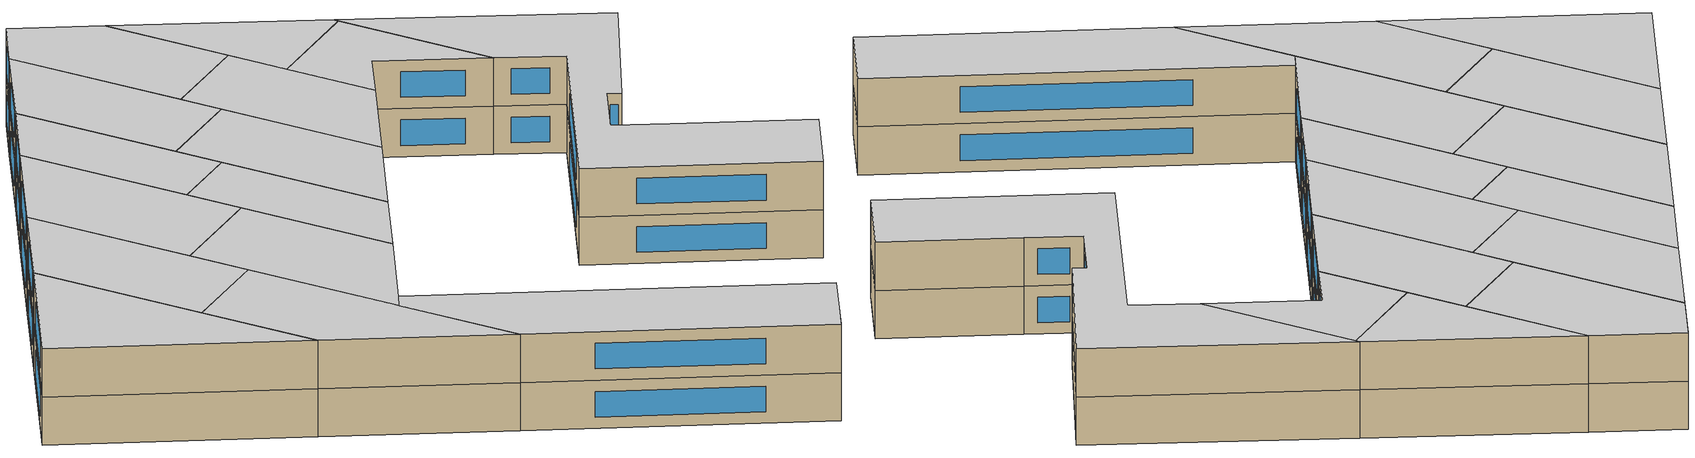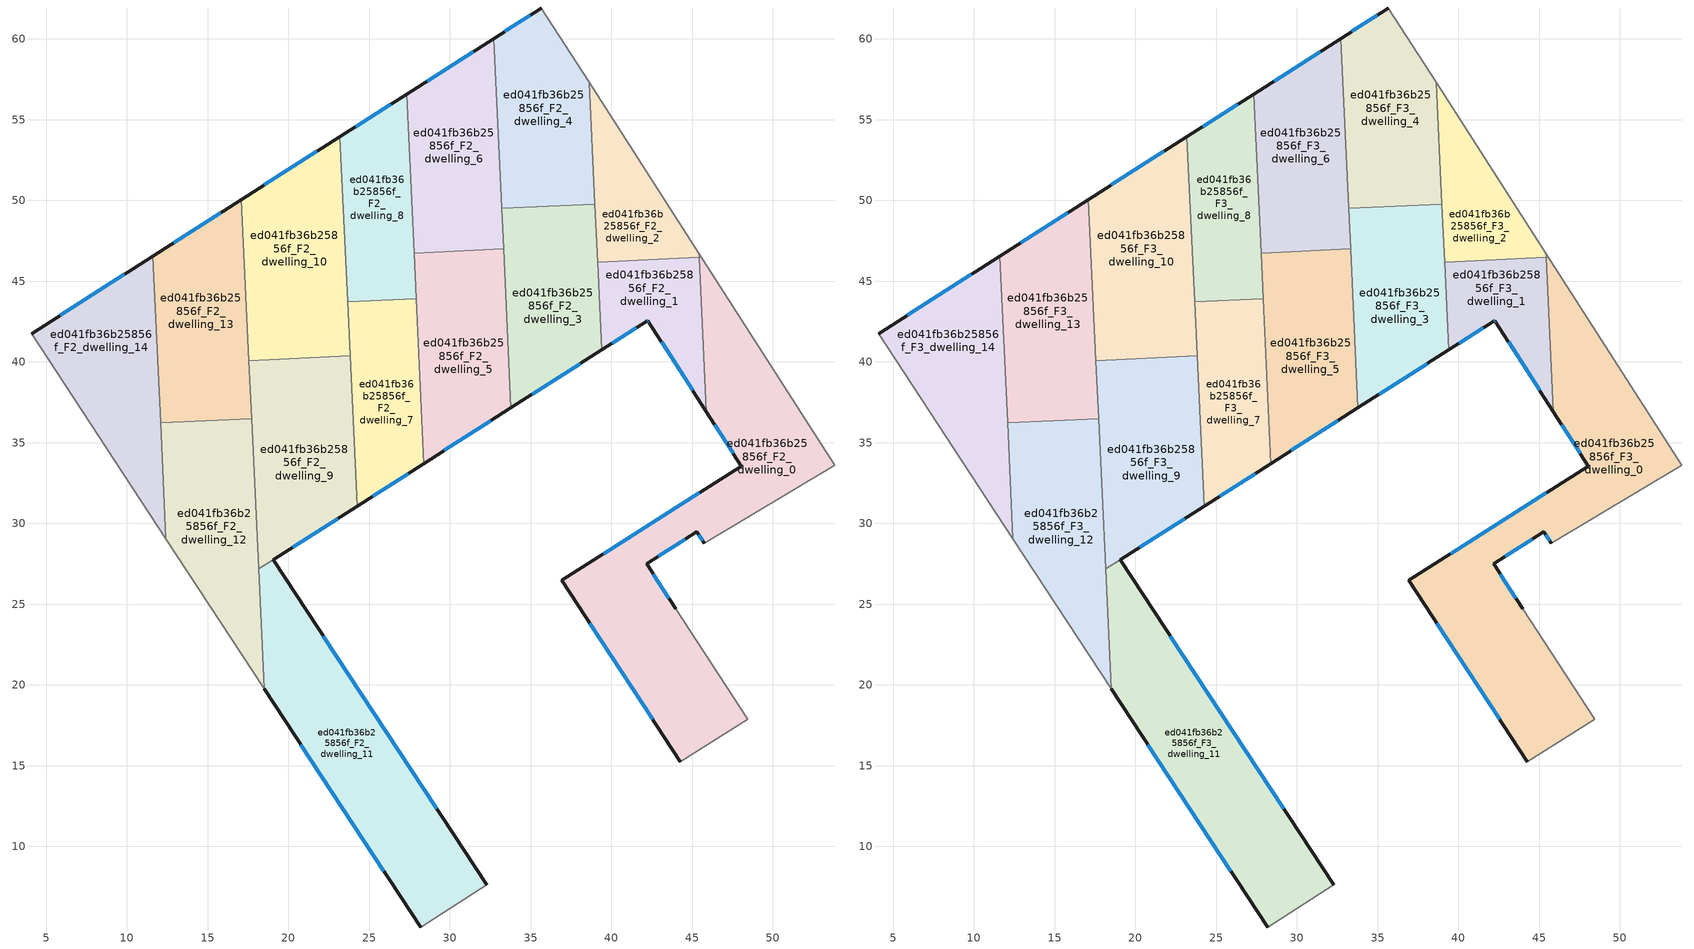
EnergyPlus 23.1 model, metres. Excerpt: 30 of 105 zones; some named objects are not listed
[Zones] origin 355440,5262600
ed041fb36b25856f_F2_dwelling_0
 floor to ed041fb36b25856f_F1_dwelling_0 (EU_floor_Construction): 45.42,46.72 53.84,33.6 45.75,28.77 45.29,29.47 42.18,27.49 43.98,24.72 48.46,17.87 44.28,15.23 36.92,26.47 48.04,33.55 45.88,36.91 z6
 wall outside (EU_wall_Construction): 43.98,24.72 42.18,27.49 45.29,29.47 45.75,28.77 / 45.88,36.91 48.04,33.55 36.92,26.47 44.28,15.23 z6:9
 wall adiabatic (EU_wall_Construction): 44.28,15.23 48.46,17.87 43.98,24.72 / 45.75,28.77 53.84,33.6 45.42,46.72 z6:9
 wall to ed041fb36b25856f_F2_dwelling_1 (EU_wall_Construction): 45.43,46.47 45.88,36.91 z6:9
 wall to ed041fb36b25856f_F2_dwelling_2 (EU_wall_Construction): 45.42,46.72 45.43,46.47 z6:9
 window (EU_Window_Construction): 45.4,29.31 45.64,28.94 / 42.91,27.96 44.56,29.01 / 43.55,25.37 42.6,26.84 / 38.65,23.83 42.55,17.87 / 45.43,31.89 39.53,28.13 / 46.39,36.12 47.53,34.34 z6.7:8.3
ed041fb36b25856f_F2_dwelling_1
 floor to ed041fb36b25856f_F1_dwelling_1 (EU_floor_Construction): 45.43,46.47 45.88,36.91 42.26,42.56 42.2,42.52 39.4,40.74 39.15,46.17 z6
 wall outside (EU_wall_Construction): 39.4,40.74 42.2,42.52 42.26,42.56 45.88,36.91 z6:9
 wall to ed041fb36b25856f_F2_dwelling_2 (EU_wall_Construction): 45.43,46.47 39.15,46.17 z6:9
 wall to ed041fb36b25856f_F2_dwelling_3 (EU_wall_Construction): 39.15,46.17 39.4,40.74 z6:9
 window (EU_Window_Construction): 42.21,42.53 42.24,42.55 / 40.06,41.16 41.54,42.1 / 43.11,41.23 45.03,38.24 z6.7:8.3
ed041fb36b25856f_F2_dwelling_10
 floor to ed041fb36b25856f_F1_dwelling_10 (EU_floor_Construction): 23.19,53.94 23.83,40.37 17.56,40.08 17.09,50.05 z6
 wall outside (EU_wall_Construction): 23.19,53.94 17.09,50.05 z6:9
 wall to ed041fb36b25856f_F2_dwelling_9 (EU_wall_Construction): 17.56,40.08 23.83,40.37 z6:9
 wall to ed041fb36b25856f_F2_dwelling_13 (EU_wall_Construction): 17.09,50.05 17.56,40.08 z6:9
 wall to ed041fb36b25856f_F2_dwelling_8 (EU_wall_Construction): 23.67,43.72 23.19,53.94 z6:9
 wall to ed041fb36b25856f_F2_dwelling_7 (EU_wall_Construction): 23.83,40.37 23.67,43.72 z6:9
 window (EU_Window_Construction): 21.76,53.03 18.52,50.96 z6.7:8.3
ed041fb36b25856f_F2_dwelling_11
 floor to ed041fb36b25856f_F1_dwelling_11 (EU_floor_Construction): 19.07,27.75 32.27,7.61 28.19,5.01 18.51,19.77 18.16,27.18 z6
 wall outside (EU_wall_Construction): 32.27,7.61 19.07,27.75 / 18.51,19.77 28.19,5.01 z6:9
 wall adiabatic (EU_wall_Construction): 28.19,5.01 32.27,7.61 z6:9
 wall to ed041fb36b25856f_F2_dwelling_12 (EU_wall_Construction): 18.16,27.18 18.51,19.77 z6:9
 wall to ed041fb36b25856f_F2_dwelling_9 (EU_wall_Construction): 19.06,27.76 18.16,27.18 z6:9
 window (EU_Window_Construction): 29.17,12.34 22.17,23.02 / 20.78,16.31 25.91,8.48 z6.7:8.3
ed041fb36b25856f_F2_dwelling_12
 floor to ed041fb36b25856f_F1_dwelling_12 (EU_floor_Construction): 17.72,36.49 18.51,19.77 12.42,29.06 12.08,36.22 z6
 wall to ed041fb36b25856f_F2_dwelling_13 (EU_wall_Construction): 17.72,36.49 12.08,36.22 z6:9
 wall adiabatic (EU_wall_Construction): 12.42,29.06 18.51,19.77 z6:9
 wall to ed041fb36b25856f_F2_dwelling_14 (EU_wall_Construction): 12.08,36.22 12.42,29.06 z6:9
 wall to ed041fb36b25856f_F2_dwelling_9 (EU_wall_Construction): 18.16,27.18 17.72,36.49 z6:9
ed041fb36b25856f_F2_dwelling_13
 floor to ed041fb36b25856f_F1_dwelling_13 (EU_floor_Construction): 17.09,50.05 17.72,36.49 12.08,36.22 11.6,46.54 z6
 wall outside (EU_wall_Construction): 17.09,50.05 11.6,46.54 z6:9
 wall to ed041fb36b25856f_F2_dwelling_14 (EU_wall_Construction): 11.6,46.54 12.08,36.22 z6:9
 wall to ed041fb36b25856f_F2_dwelling_9 (EU_wall_Construction): 17.72,36.49 17.56,40.07 z6:9
 window (EU_Window_Construction): 15.8,49.22 12.89,47.37 z6.7:8.3
ed041fb36b25856f_F2_dwelling_14
 floor to ed041fb36b25856f_F1_dwelling_14 (EU_floor_Construction): 11.6,46.54 12.42,29.06 4.1,41.75 z6
 wall outside (EU_wall_Construction): 11.6,46.54 4.1,41.75 z6:9
 wall adiabatic (EU_wall_Construction): 4.1,41.75 12.42,29.06 z6:9
 window (EU_Window_Construction): 9.84,45.42 5.86,42.88 z6.7:8.3
ed041fb36b25856f_F2_dwelling_2
 floor to ed041fb36b25856f_F1_dwelling_2 (EU_floor_Construction): 38.62,57.31 45.42,46.72 45.43,46.47 39.15,46.17 z6
 wall adiabatic (EU_wall_Construction): 45.42,46.72 38.62,57.31 z6:9
 wall to ed041fb36b25856f_F2_dwelling_4 (EU_wall_Construction): 38.62,57.31 38.98,49.77 z6:9
 wall to ed041fb36b25856f_F2_dwelling_3 (EU_wall_Construction): 38.98,49.77 39.15,46.18 z6:9
ed041fb36b25856f_F2_dwelling_3
 floor to ed041fb36b25856f_F1_dwelling_3 (EU_floor_Construction): 38.98,49.77 39.4,40.74 33.78,37.15 33.2,49.5 z6
 wall outside (EU_wall_Construction): 33.78,37.15 39.4,40.74 z6:9
 wall to ed041fb36b25856f_F2_dwelling_4 (EU_wall_Construction): 38.98,49.77 33.2,49.5 z6:9
 wall to ed041fb36b25856f_F2_dwelling_5 (EU_wall_Construction): 33.32,46.99 33.78,37.15 z6:9
 wall to ed041fb36b25856f_F2_dwelling_6 (EU_wall_Construction): 33.2,49.5 33.32,46.99 z6:9
 window (EU_Window_Construction): 35.1,37.99 38.08,39.89 z6.7:8.3
ed041fb36b25856f_F2_dwelling_4
 floor to ed041fb36b25856f_F1_dwelling_4 (EU_floor_Construction): 35.67,61.91 38.62,57.31 38.98,49.77 33.2,49.5 32.71,60.02 z6
 wall outside (EU_wall_Construction): 35.67,61.91 32.71,60.02 z6:9
 wall adiabatic (EU_wall_Construction): 38.62,57.31 35.67,61.91 z6:9
 wall to ed041fb36b25856f_F2_dwelling_6 (EU_wall_Construction): 32.71,60.02 33.2,49.5 z6:9
 window (EU_Window_Construction): 34.98,61.47 33.41,60.47 z6.7:8.3
ed041fb36b25856f_F2_dwelling_5
 floor to ed041fb36b25856f_F1_dwelling_5 (EU_floor_Construction): 33.32,46.99 33.78,37.15 28.39,33.71 27.78,46.73 z6
 wall outside (EU_wall_Construction): 28.39,33.71 33.78,37.15 z6:9
 wall to ed041fb36b25856f_F2_dwelling_6 (EU_wall_Construction): 33.32,46.99 27.78,46.73 z6:9
 wall to ed041fb36b25856f_F2_dwelling_7 (EU_wall_Construction): 27.91,43.92 28.39,33.71 z6:9
 wall to ed041fb36b25856f_F2_dwelling_8 (EU_wall_Construction): 27.78,46.73 27.91,43.92 z6:9
 window (EU_Window_Construction): 29.66,34.51 32.52,36.34 z6.7:8.3
ed041fb36b25856f_F2_dwelling_6
 floor to ed041fb36b25856f_F1_dwelling_6 (EU_floor_Construction): 32.71,60.02 33.32,46.99 27.78,46.73 27.32,56.58 z6
 wall outside (EU_wall_Construction): 32.71,60.02 27.32,56.58 z6:9
 wall to ed041fb36b25856f_F2_dwelling_8 (EU_wall_Construction): 27.32,56.58 27.78,46.73 z6:9
 window (EU_Window_Construction): 31.44,59.21 28.58,57.39 z6.7:8.3
ed041fb36b25856f_F2_dwelling_7
 floor to ed041fb36b25856f_F1_dwelling_7 (EU_floor_Construction): 27.91,43.92 28.39,33.71 24.26,31.07 23.67,43.72 z6
 wall outside (EU_wall_Construction): 24.26,31.07 28.39,33.71 z6:9
 wall to ed041fb36b25856f_F2_dwelling_8 (EU_wall_Construction): 27.91,43.92 23.67,43.72 z6:9
 wall to ed041fb36b25856f_F2_dwelling_9 (EU_wall_Construction): 23.83,40.37 24.26,31.07 z6:9
 window (EU_Window_Construction): 25.23,31.69 27.42,33.09 z6.7:8.3
ed041fb36b25856f_F2_dwelling_8
 floor to ed041fb36b25856f_F1_dwelling_8 (EU_floor_Construction): 27.32,56.58 27.91,43.92 23.67,43.72 23.19,53.94 z6
 wall outside (EU_wall_Construction): 27.32,56.58 23.19,53.94 z6:9
 window (EU_Window_Construction): 26.35,55.96 24.16,54.56 z6.7:8.3
ed041fb36b25856f_F2_dwelling_9
 floor to ed041fb36b25856f_F1_dwelling_9 (EU_floor_Construction): 23.83,40.37 24.26,31.07 18.16,27.18 17.56,40.08 z6
 wall outside (EU_wall_Construction): 19.06,27.76 24.26,31.07 z6:9
 window (EU_Window_Construction): 20.28,28.53 23.04,30.29 z6.7:8.3
ed041fb36b25856f_F3_dwelling_0
 floor to ed041fb36b25856f_F2_dwelling_0 (EU_floor_Construction): 45.42,46.72 53.84,33.6 45.75,28.77 45.29,29.47 42.18,27.49 43.98,24.72 48.46,17.87 44.28,15.23 36.92,26.47 48.04,33.55 45.88,36.91 z9
 wall outside (EU_wall_Construction): 43.98,24.72 42.18,27.49 45.29,29.47 45.75,28.77 / 45.88,36.91 48.04,33.55 36.92,26.47 44.28,15.23 z9:12
 wall adiabatic (EU_wall_Construction): 44.28,15.23 48.46,17.87 43.98,24.72 / 45.75,28.77 53.84,33.6 45.42,46.72 z9:12
 wall to ed041fb36b25856f_F3_dwelling_1 (EU_wall_Construction): 45.43,46.47 45.88,36.91 z9:12
 wall to ed041fb36b25856f_F3_dwelling_2 (EU_wall_Construction): 45.42,46.72 45.43,46.47 z9:12
 window (EU_Window_Construction): 45.4,29.31 45.64,28.94 / 42.91,27.96 44.56,29.01 / 43.55,25.37 42.6,26.84 / 38.65,23.83 42.55,17.87 / 45.43,31.89 39.53,28.13 / 46.39,36.12 47.53,34.34 z9.7:11.3
 ceiling to ed041fb36b25856f_F4_dwelling_0 (EU_floor_Construction): 48.46,17.87 43.98,24.72 42.18,27.49 45.29,29.47 45.75,28.77 53.84,33.6 45.42,46.72 45.88,36.91 48.04,33.55 36.92,26.47 44.28,15.23 z12
ed041fb36b25856f_F3_dwelling_1
 floor to ed041fb36b25856f_F2_dwelling_1 (EU_floor_Construction): 45.43,46.47 45.88,36.91 42.26,42.56 42.2,42.52 39.4,40.74 39.15,46.17 z9
 wall outside (EU_wall_Construction): 39.4,40.74 42.2,42.52 42.26,42.56 45.88,36.91 z9:12
 wall to ed041fb36b25856f_F3_dwelling_2 (EU_wall_Construction): 45.43,46.47 39.15,46.17 z9:12
 wall to ed041fb36b25856f_F3_dwelling_3 (EU_wall_Construction): 39.15,46.17 39.4,40.74 z9:12
 window (EU_Window_Construction): 42.21,42.53 42.24,42.55 / 40.06,41.16 41.54,42.1 / 43.11,41.23 45.03,38.24 z9.7:11.3
 ceiling to ed041fb36b25856f_F4_dwelling_1 (EU_floor_Construction): 45.88,36.91 45.43,46.47 39.15,46.17 39.4,40.74 42.2,42.52 42.26,42.56 z12
ed041fb36b25856f_F3_dwelling_10
 floor to ed041fb36b25856f_F2_dwelling_10 (EU_floor_Construction): 23.19,53.94 23.83,40.37 17.56,40.08 17.09,50.05 z9
 wall outside (EU_wall_Construction): 23.19,53.94 17.09,50.05 z9:12
 wall to ed041fb36b25856f_F3_dwelling_9 (EU_wall_Construction): 17.56,40.08 23.83,40.37 z9:12
 wall to ed041fb36b25856f_F3_dwelling_13 (EU_wall_Construction): 17.09,50.05 17.56,40.08 z9:12
 wall to ed041fb36b25856f_F3_dwelling_8 (EU_wall_Construction): 23.67,43.72 23.19,53.94 z9:12
 wall to ed041fb36b25856f_F3_dwelling_7 (EU_wall_Construction): 23.83,40.37 23.67,43.72 z9:12
 window (EU_Window_Construction): 21.76,53.03 18.52,50.96 z9.7:11.3
 ceiling to ed041fb36b25856f_F4_dwelling_10 (EU_floor_Construction): 23.83,40.37 23.19,53.94 17.09,50.05 17.56,40.08 z12
ed041fb36b25856f_F3_dwelling_11
 floor to ed041fb36b25856f_F2_dwelling_11 (EU_floor_Construction): 19.07,27.75 32.27,7.61 28.19,5.01 18.51,19.77 18.16,27.18 z9
 wall outside (EU_wall_Construction): 32.27,7.61 19.07,27.75 / 18.51,19.77 28.19,5.01 z9:12
 wall adiabatic (EU_wall_Construction): 28.19,5.01 32.27,7.61 z9:12
 wall to ed041fb36b25856f_F3_dwelling_12 (EU_wall_Construction): 18.16,27.18 18.51,19.77 z9:12
 wall to ed041fb36b25856f_F3_dwelling_9 (EU_wall_Construction): 19.06,27.76 18.16,27.18 z9:12
 window (EU_Window_Construction): 29.17,12.34 22.17,23.02 / 20.78,16.31 25.91,8.48 z9.7:11.3
 ceiling to ed041fb36b25856f_F4_dwelling_11 (EU_floor_Construction): 32.27,7.61 19.07,27.75 18.16,27.18 18.51,19.77 28.19,5.01 z12
ed041fb36b25856f_F3_dwelling_12
 floor to ed041fb36b25856f_F2_dwelling_12 (EU_floor_Construction): 17.72,36.49 18.51,19.77 12.42,29.06 12.08,36.22 z9
 wall to ed041fb36b25856f_F3_dwelling_13 (EU_wall_Construction): 17.72,36.49 12.08,36.22 z9:12
 wall adiabatic (EU_wall_Construction): 12.42,29.06 18.51,19.77 z9:12
 wall to ed041fb36b25856f_F3_dwelling_14 (EU_wall_Construction): 12.08,36.22 12.42,29.06 z9:12
 wall to ed041fb36b25856f_F3_dwelling_9 (EU_wall_Construction): 18.16,27.18 17.72,36.49 z9:12
 ceiling to ed041fb36b25856f_F4_dwelling_12 (EU_floor_Construction): 18.51,19.77 17.72,36.49 12.08,36.22 12.42,29.06 z12
ed041fb36b25856f_F3_dwelling_13
 floor to ed041fb36b25856f_F2_dwelling_13 (EU_floor_Construction): 17.09,50.05 17.72,36.49 12.08,36.22 11.6,46.54 z9
 wall outside (EU_wall_Construction): 17.09,50.05 11.6,46.54 z9:12
 wall to ed041fb36b25856f_F3_dwelling_14 (EU_wall_Construction): 11.6,46.54 12.08,36.22 z9:12
 wall to ed041fb36b25856f_F3_dwelling_9 (EU_wall_Construction): 17.72,36.49 17.56,40.07 z9:12
 window (EU_Window_Construction): 15.8,49.22 12.89,47.37 z9.7:11.3
 ceiling to ed041fb36b25856f_F4_dwelling_13 (EU_floor_Construction): 17.72,36.49 17.09,50.05 11.6,46.54 12.08,36.22 z12
ed041fb36b25856f_F3_dwelling_14
 floor to ed041fb36b25856f_F2_dwelling_14 (EU_floor_Construction): 11.6,46.54 12.42,29.06 4.1,41.75 z9
 wall outside (EU_wall_Construction): 11.6,46.54 4.1,41.75 z9:12
 wall adiabatic (EU_wall_Construction): 4.1,41.75 12.42,29.06 z9:12
 window (EU_Window_Construction): 9.84,45.42 5.86,42.88 z9.7:11.3
 ceiling to ed041fb36b25856f_F4_dwelling_14 (EU_floor_Construction): 12.42,29.06 11.6,46.54 4.1,41.75 z12
ed041fb36b25856f_F3_dwelling_2
 floor to ed041fb36b25856f_F2_dwelling_2 (EU_floor_Construction): 38.62,57.31 45.42,46.72 45.43,46.47 39.15,46.17 z9
 wall adiabatic (EU_wall_Construction): 45.42,46.72 38.62,57.31 z9:12
 wall to ed041fb36b25856f_F3_dwelling_4 (EU_wall_Construction): 38.62,57.31 38.98,49.77 z9:12
 wall to ed041fb36b25856f_F3_dwelling_3 (EU_wall_Construction): 38.98,49.77 39.15,46.18 z9:12
 ceiling to ed041fb36b25856f_F4_dwelling_2 (EU_floor_Construction): 45.43,46.47 45.42,46.72 38.62,57.31 39.15,46.17 z12
ed041fb36b25856f_F3_dwelling_3
 floor to ed041fb36b25856f_F2_dwelling_3 (EU_floor_Construction): 38.98,49.77 39.4,40.74 33.78,37.15 33.2,49.5 z9
 wall outside (EU_wall_Construction): 33.78,37.15 39.4,40.74 z9:12
 wall to ed041fb36b25856f_F3_dwelling_4 (EU_wall_Construction): 38.98,49.77 33.2,49.5 z9:12
 wall to ed041fb36b25856f_F3_dwelling_5 (EU_wall_Construction): 33.32,46.99 33.78,37.15 z9:12
 wall to ed041fb36b25856f_F3_dwelling_6 (EU_wall_Construction): 33.2,49.5 33.32,46.99 z9:12
 window (EU_Window_Construction): 35.1,37.99 38.08,39.89 z9.7:11.3
 ceiling to ed041fb36b25856f_F4_dwelling_3 (EU_floor_Construction): 39.4,40.74 38.98,49.77 33.2,49.5 33.78,37.15 z12
ed041fb36b25856f_F3_dwelling_4
 floor to ed041fb36b25856f_F2_dwelling_4 (EU_floor_Construction): 35.67,61.91 38.62,57.31 38.98,49.77 33.2,49.5 32.71,60.02 z9
 wall outside (EU_wall_Construction): 35.67,61.91 32.71,60.02 z9:12
 wall adiabatic (EU_wall_Construction): 38.62,57.31 35.67,61.91 z9:12
 wall to ed041fb36b25856f_F3_dwelling_6 (EU_wall_Construction): 32.71,60.02 33.2,49.5 z9:12
 window (EU_Window_Construction): 34.98,61.47 33.41,60.47 z9.7:11.3
 ceiling to ed041fb36b25856f_F4_dwelling_4 (EU_floor_Construction): 38.98,49.77 38.62,57.31 35.67,61.91 32.71,60.02 33.2,49.5 z12
ed041fb36b25856f_F3_dwelling_5
 floor to ed041fb36b25856f_F2_dwelling_5 (EU_floor_Construction): 33.32,46.99 33.78,37.15 28.39,33.71 27.78,46.73 z9
 wall outside (EU_wall_Construction): 28.39,33.71 33.78,37.15 z9:12
 wall to ed041fb36b25856f_F3_dwelling_6 (EU_wall_Construction): 33.32,46.99 27.78,46.73 z9:12
 wall to ed041fb36b25856f_F3_dwelling_7 (EU_wall_Construction): 27.91,43.92 28.39,33.71 z9:12
 wall to ed041fb36b25856f_F3_dwelling_8 (EU_wall_Construction): 27.78,46.73 27.91,43.92 z9:12
 window (EU_Window_Construction): 29.66,34.51 32.52,36.34 z9.7:11.3
 ceiling to ed041fb36b25856f_F4_dwelling_5 (EU_floor_Construction): 33.78,37.15 33.32,46.99 27.78,46.73 28.39,33.71 z12
ed041fb36b25856f_F3_dwelling_6
 floor to ed041fb36b25856f_F2_dwelling_6 (EU_floor_Construction): 32.71,60.02 33.32,46.99 27.78,46.73 27.32,56.58 z9
 wall outside (EU_wall_Construction): 32.71,60.02 27.32,56.58 z9:12
 wall to ed041fb36b25856f_F3_dwelling_8 (EU_wall_Construction): 27.32,56.58 27.78,46.73 z9:12
 window (EU_Window_Construction): 31.44,59.21 28.58,57.39 z9.7:11.3
 ceiling to ed041fb36b25856f_F4_dwelling_6 (EU_floor_Construction): 33.32,46.99 32.71,60.02 27.32,56.58 27.78,46.73 z12
ed041fb36b25856f_F3_dwelling_7
 floor to ed041fb36b25856f_F2_dwelling_7 (EU_floor_Construction): 27.91,43.92 28.39,33.71 24.26,31.07 23.67,43.72 z9
 wall outside (EU_wall_Construction): 24.26,31.07 28.39,33.71 z9:12
 wall to ed041fb36b25856f_F3_dwelling_8 (EU_wall_Construction): 27.91,43.92 23.67,43.72 z9:12
 wall to ed041fb36b25856f_F3_dwelling_9 (EU_wall_Construction): 23.83,40.37 24.26,31.07 z9:12
 window (EU_Window_Construction): 25.23,31.69 27.42,33.09 z9.7:11.3
 ceiling to ed041fb36b25856f_F4_dwelling_7 (EU_floor_Construction): 28.39,33.71 27.91,43.92 23.67,43.72 24.26,31.07 z12
ed041fb36b25856f_F3_dwelling_8
 floor to ed041fb36b25856f_F2_dwelling_8 (EU_floor_Construction): 27.32,56.58 27.91,43.92 23.67,43.72 23.19,53.94 z9
 wall outside (EU_wall_Construction): 27.32,56.58 23.19,53.94 z9:12
 window (EU_Window_Construction): 26.35,55.96 24.16,54.56 z9.7:11.3
 ceiling to ed041fb36b25856f_F4_dwelling_8 (EU_floor_Construction): 27.91,43.92 27.32,56.58 23.19,53.94 23.67,43.72 z12
ed041fb36b25856f_F3_dwelling_9
 floor to ed041fb36b25856f_F2_dwelling_9 (EU_floor_Construction): 23.83,40.37 24.26,31.07 18.16,27.18 17.56,40.08 z9
 wall outside (EU_wall_Construction): 19.06,27.76 24.26,31.07 z9:12
 window (EU_Window_Construction): 20.28,28.53 23.04,30.29 z9.7:11.3
 ceiling to ed041fb36b25856f_F4_dwelling_9 (EU_floor_Construction): 24.26,31.07 23.83,40.37 17.56,40.08 18.16,27.18 z12
[Building]
EU S2 Campaign: North Axis=0; Terrain=City; Solar Distribution=FullExterior
[Site:Location]
Budapest.Ferenc.Liszt.Intl.AP: Latitude=47.437; Longitude=19.256; Time Zone=1; Elevation=185
[SizingPeriod:WeatherFileDays]
AnnualSizingPeriod: Begin Month=1; Begin Day of Month=1; End Month=12; End Day of Month=31; Day of Week for Start Day=Monday; Use Weather File Daylight Saving Period=No; Use Weather File Rain and Snow Indicators=No
[MATERIAL]
EU_InternalMass_Material: Roughness=MediumRough; Thickness=0.1; Conductivity=1; Density=1800; Specific Heat=900; Thermal Absorptance=0.9; Solar Absorptance=0.7; Visible Absorptance=0.7
[MATERIAL:NOMASS] Roughness=MediumRough; Thermal Absorptance=0.9; Solar Absorptance=0.7; Visible Absorptance=0.7
Name | Thermal Resistance
EU_wall_NoMass | 0.832559
EU_floor_NoMass | 0.872794
[WINDOWMATERIAL:SIMPLEGLAZINGSYSTEM]
EU_Window_SimpleGlazing: UFactor=2.79869; Solar Heat Gain Coefficient=0.75; Visible Transmittance=0.75
[CONSTRUCTION]
EU_wall_Construction: EU_wall_NoMass
EU_floor_Construction: EU_floor_NoMass
EU_Window_Construction: EU_Window_SimpleGlazing
EU_InternalMass_Construction: EU_InternalMass_Material
[ZONE] Type=1; Multiplier=1; Ceiling Height=autocalculate; Floor Area=autocalculate; Part of Total Floor Area=Yes
Name | Volume
ed041fb36b25856f_F2_dwelling_0; ed041fb36b25856f_F3_dwelling_0 | 426.008
ed041fb36b25856f_F2_dwelling_1; ed041fb36b25856f_F3_dwelling_1 | 107.625
ed041fb36b25856f_F2_dwelling_10; ed041fb36b25856f_F3_dwelling_10 | 221.947
ed041fb36b25856f_F2_dwelling_11; ed041fb36b25856f_F3_dwelling_11 | 313.537
ed041fb36b25856f_F2_dwelling_12; ed041fb36b25856f_F3_dwelling_12 | 202.522
ed041fb36b25856f_F2_dwelling_13; ed041fb36b25856f_F3_dwelling_13 | 202.517
ed041fb36b25856f_F2_dwelling_14; ed041fb36b25856f_F3_dwelling_14 | 202.489
ed041fb36b25856f_F2_dwelling_2; ed041fb36b25856f_F3_dwelling_2 | 107.612
ed041fb36b25856f_F2_dwelling_3; ed041fb36b25856f_F3_dwelling_3 | 185.651
ed041fb36b25856f_F2_dwelling_4; ed041fb36b25856f_F3_dwelling_4 | 185.64
ed041fb36b25856f_F2_dwelling_5; ed041fb36b25856f_F3_dwelling_5 | 190.553
ed041fb36b25856f_F2_dwelling_6; ed041fb36b25856f_F3_dwelling_6 | 190.524
ed041fb36b25856f_F2_dwelling_7; ed041fb36b25856f_F3_dwelling_7 | 145.883
ed041fb36b25856f_F2_dwelling_8; ed041fb36b25856f_F3_dwelling_8 | 145.898
ed041fb36b25856f_F2_dwelling_9; ed041fb36b25856f_F3_dwelling_9 | 209.188
[INTERNALMASS] Construction=EU_InternalMass_Construction
Name | Zone or ZoneList | Surface Area
ed041fb36b25856f_F2_dwelling_0_EU_InternalMass | ed041fb36b25856f_F2_dwelling_0 | 141.998
ed041fb36b25856f_F2_dwelling_1_EU_InternalMass | ed041fb36b25856f_F2_dwelling_1 | 35.8747
ed041fb36b25856f_F2_dwelling_2_EU_InternalMass | ed041fb36b25856f_F2_dwelling_2 | 35.8713
ed041fb36b25856f_F2_dwelling_3_EU_InternalMass | ed041fb36b25856f_F2_dwelling_3 | 61.8817
ed041fb36b25856f_F2_dwelling_4_EU_InternalMass | ed041fb36b25856f_F2_dwelling_4 | 61.8802
ed041fb36b25856f_F2_dwelling_5_EU_InternalMass | ed041fb36b25856f_F2_dwelling_5 | 63.5157
ed041fb36b25856f_F2_dwelling_6_EU_InternalMass | ed041fb36b25856f_F2_dwelling_6 | 63.5171
ed041fb36b25856f_F2_dwelling_7_EU_InternalMass | ed041fb36b25856f_F2_dwelling_7 | 48.6333
ed041fb36b25856f_F2_dwelling_8_EU_InternalMass | ed041fb36b25856f_F2_dwelling_8 | 48.6336
ed041fb36b25856f_F2_dwelling_9_EU_InternalMass | ed041fb36b25856f_F2_dwelling_9 | 69.7435
ed041fb36b25856f_F2_dwelling_10_EU_InternalMass | ed041fb36b25856f_F2_dwelling_10 | 73.9812
ed041fb36b25856f_F2_dwelling_11_EU_InternalMass | ed041fb36b25856f_F2_dwelling_11 | 104.521
ed041fb36b25856f_F2_dwelling_12_EU_InternalMass | ed041fb36b25856f_F2_dwelling_12 | 67.5105
ed041fb36b25856f_F2_dwelling_13_EU_InternalMass | ed041fb36b25856f_F2_dwelling_13 | 67.5068
ed041fb36b25856f_F2_dwelling_14_EU_InternalMass | ed041fb36b25856f_F2_dwelling_14 | 67.4964
ed041fb36b25856f_F3_dwelling_0_EU_InternalMass | ed041fb36b25856f_F3_dwelling_0 | 141.998
ed041fb36b25856f_F3_dwelling_1_EU_InternalMass | ed041fb36b25856f_F3_dwelling_1 | 35.8747
ed041fb36b25856f_F3_dwelling_2_EU_InternalMass | ed041fb36b25856f_F3_dwelling_2 | 35.8713
ed041fb36b25856f_F3_dwelling_3_EU_InternalMass | ed041fb36b25856f_F3_dwelling_3 | 61.8817
ed041fb36b25856f_F3_dwelling_4_EU_InternalMass | ed041fb36b25856f_F3_dwelling_4 | 61.8802
ed041fb36b25856f_F3_dwelling_5_EU_InternalMass | ed041fb36b25856f_F3_dwelling_5 | 63.5157
ed041fb36b25856f_F3_dwelling_6_EU_InternalMass | ed041fb36b25856f_F3_dwelling_6 | 63.5171
ed041fb36b25856f_F3_dwelling_7_EU_InternalMass | ed041fb36b25856f_F3_dwelling_7 | 48.6333
ed041fb36b25856f_F3_dwelling_8_EU_InternalMass | ed041fb36b25856f_F3_dwelling_8 | 48.6336
ed041fb36b25856f_F3_dwelling_9_EU_InternalMass | ed041fb36b25856f_F3_dwelling_9 | 69.7435
ed041fb36b25856f_F3_dwelling_10_EU_InternalMass | ed041fb36b25856f_F3_dwelling_10 | 73.9812
ed041fb36b25856f_F3_dwelling_11_EU_InternalMass | ed041fb36b25856f_F3_dwelling_11 | 104.521
ed041fb36b25856f_F3_dwelling_12_EU_InternalMass | ed041fb36b25856f_F3_dwelling_12 | 67.5105
ed041fb36b25856f_F3_dwelling_13_EU_InternalMass | ed041fb36b25856f_F3_dwelling_13 | 67.5068
ed041fb36b25856f_F3_dwelling_14_EU_InternalMass | ed041fb36b25856f_F3_dwelling_14 | 67.4964
[OTHEREQUIPMENT] Fuel Type=Electricity; Design Level Calculation Method=Watts/Area; Power per Zone Floor Area=1; Fraction Latent=0; Fraction Radiant=0; Fraction Lost=0; Carbon Dioxide Generation Rate=0; EndUse Subcategory=EU_Step8_InternalGains
Name | Zone or ZoneList or Space or SpaceList | Schedule
EU_Step8_InternalGain_ed041fb36b25856f_F2_dwelling_0_f000 | ed041fb36b25856f_F2_dwelling_0 | EU_Step8_GainSchedule_ed041fb36b25856f_F2_dwelling_0_f000
EU_Step8_InternalGain_ed041fb36b25856f_F2_dwelling_1_f000 | ed041fb36b25856f_F2_dwelling_1 | EU_Step8_GainSchedule_ed041fb36b25856f_F2_dwelling_1_f000
EU_Step8_InternalGain_ed041fb36b25856f_F2_dwelling_2_f000 | ed041fb36b25856f_F2_dwelling_2 | EU_Step8_GainSchedule_ed041fb36b25856f_F2_dwelling_2_f000
EU_Step8_InternalGain_ed041fb36b25856f_F2_dwelling_3_f000 | ed041fb36b25856f_F2_dwelling_3 | EU_Step8_GainSchedule_ed041fb36b25856f_F2_dwelling_3_f000
EU_Step8_InternalGain_ed041fb36b25856f_F2_dwelling_4_f000 | ed041fb36b25856f_F2_dwelling_4 | EU_Step8_GainSchedule_ed041fb36b25856f_F2_dwelling_4_f000
EU_Step8_InternalGain_ed041fb36b25856f_F2_dwelling_5_f000 | ed041fb36b25856f_F2_dwelling_5 | EU_Step8_GainSchedule_ed041fb36b25856f_F2_dwelling_5_f000
EU_Step8_InternalGain_ed041fb36b25856f_F2_dwelling_6_f000 | ed041fb36b25856f_F2_dwelling_6 | EU_Step8_GainSchedule_ed041fb36b25856f_F2_dwelling_6_f000
EU_Step8_InternalGain_ed041fb36b25856f_F2_dwelling_7_f000 | ed041fb36b25856f_F2_dwelling_7 | EU_Step8_GainSchedule_ed041fb36b25856f_F2_dwelling_7_f000
EU_Step8_InternalGain_ed041fb36b25856f_F2_dwelling_8_f000 | ed041fb36b25856f_F2_dwelling_8 | EU_Step8_GainSchedule_ed041fb36b25856f_F2_dwelling_8_f000
EU_Step8_InternalGain_ed041fb36b25856f_F2_dwelling_9_f000 | ed041fb36b25856f_F2_dwelling_9 | EU_Step8_GainSchedule_ed041fb36b25856f_F2_dwelling_9_f000
EU_Step8_InternalGain_ed041fb36b25856f_F2_dwelling_10_f000 | ed041fb36b25856f_F2_dwelling_10 | EU_Step8_GainSchedule_ed041fb36b25856f_F2_dwelling_10_f000
EU_Step8_InternalGain_ed041fb36b25856f_F2_dwelling_11_f000 | ed041fb36b25856f_F2_dwelling_11 | EU_Step8_GainSchedule_ed041fb36b25856f_F2_dwelling_11_f000
EU_Step8_InternalGain_ed041fb36b25856f_F2_dwelling_12_f000 | ed041fb36b25856f_F2_dwelling_12 | EU_Step8_GainSchedule_ed041fb36b25856f_F2_dwelling_12_f000
EU_Step8_InternalGain_ed041fb36b25856f_F2_dwelling_13_f000 | ed041fb36b25856f_F2_dwelling_13 | EU_Step8_GainSchedule_ed041fb36b25856f_F2_dwelling_13_f000
EU_Step8_InternalGain_ed041fb36b25856f_F2_dwelling_14_f000 | ed041fb36b25856f_F2_dwelling_14 | EU_Step8_GainSchedule_ed041fb36b25856f_F2_dwelling_14_f000
EU_Step8_InternalGain_ed041fb36b25856f_F3_dwelling_0_f000 | ed041fb36b25856f_F3_dwelling_0 | EU_Step8_GainSchedule_ed041fb36b25856f_F3_dwelling_0_f000
EU_Step8_InternalGain_ed041fb36b25856f_F3_dwelling_1_f000 | ed041fb36b25856f_F3_dwelling_1 | EU_Step8_GainSchedule_ed041fb36b25856f_F3_dwelling_1_f000
EU_Step8_InternalGain_ed041fb36b25856f_F3_dwelling_2_f000 | ed041fb36b25856f_F3_dwelling_2 | EU_Step8_GainSchedule_ed041fb36b25856f_F3_dwelling_2_f000
EU_Step8_InternalGain_ed041fb36b25856f_F3_dwelling_3_f000 | ed041fb36b25856f_F3_dwelling_3 | EU_Step8_GainSchedule_ed041fb36b25856f_F3_dwelling_3_f000
EU_Step8_InternalGain_ed041fb36b25856f_F3_dwelling_4_f000 | ed041fb36b25856f_F3_dwelling_4 | EU_Step8_GainSchedule_ed041fb36b25856f_F3_dwelling_4_f000
EU_Step8_InternalGain_ed041fb36b25856f_F3_dwelling_5_f000 | ed041fb36b25856f_F3_dwelling_5 | EU_Step8_GainSchedule_ed041fb36b25856f_F3_dwelling_5_f000
EU_Step8_InternalGain_ed041fb36b25856f_F3_dwelling_6_f000 | ed041fb36b25856f_F3_dwelling_6 | EU_Step8_GainSchedule_ed041fb36b25856f_F3_dwelling_6_f000
EU_Step8_InternalGain_ed041fb36b25856f_F3_dwelling_7_f000 | ed041fb36b25856f_F3_dwelling_7 | EU_Step8_GainSchedule_ed041fb36b25856f_F3_dwelling_7_f000
EU_Step8_InternalGain_ed041fb36b25856f_F3_dwelling_8_f000 | ed041fb36b25856f_F3_dwelling_8 | EU_Step8_GainSchedule_ed041fb36b25856f_F3_dwelling_8_f000
EU_Step8_InternalGain_ed041fb36b25856f_F3_dwelling_9_f000 | ed041fb36b25856f_F3_dwelling_9 | EU_Step8_GainSchedule_ed041fb36b25856f_F3_dwelling_9_f000
EU_Step8_InternalGain_ed041fb36b25856f_F3_dwelling_10_f000 | ed041fb36b25856f_F3_dwelling_10 | EU_Step8_GainSchedule_ed041fb36b25856f_F3_dwelling_10_f000
EU_Step8_InternalGain_ed041fb36b25856f_F3_dwelling_11_f000 | ed041fb36b25856f_F3_dwelling_11 | EU_Step8_GainSchedule_ed041fb36b25856f_F3_dwelling_11_f000
EU_Step8_InternalGain_ed041fb36b25856f_F3_dwelling_12_f000 | ed041fb36b25856f_F3_dwelling_12 | EU_Step8_GainSchedule_ed041fb36b25856f_F3_dwelling_12_f000
EU_Step8_InternalGain_ed041fb36b25856f_F3_dwelling_13_f000 | ed041fb36b25856f_F3_dwelling_13 | EU_Step8_GainSchedule_ed041fb36b25856f_F3_dwelling_13_f000
EU_Step8_InternalGain_ed041fb36b25856f_F3_dwelling_14_f000 | ed041fb36b25856f_F3_dwelling_14 | EU_Step8_GainSchedule_ed041fb36b25856f_F3_dwelling_14_f000
[ZONEVENTILATION:DESIGNFLOWRATE] Schedule=EU_AlwaysOn; Design Flow Rate Calculation Method=AirChanges/Hour; Air Changes per Hour=0.475469; Ventilation Type=Natural; Fan Pressure Rise=0; Fan Total Efficiency=1; Constant Term Coefficient=1; Temperature Term Coefficient=0; Velocity Term Coefficient=0; Velocity Squared Term Coefficient=0; Minimum Indoor Temperature=-100; Maximum Indoor Temperature=100; Delta Temperature=-100; Minimum Outdoor Temperature=-100; Maximum Outdoor Temperature=100; Maximum Wind Speed=40
Name | Zone or ZoneList or Space or SpaceList
EU_ConstantAir_ed041fb36b25856f_F2_dwelling_0 | ed041fb36b25856f_F2_dwelling_0
EU_ConstantAir_ed041fb36b25856f_F2_dwelling_1 | ed041fb36b25856f_F2_dwelling_1
EU_ConstantAir_ed041fb36b25856f_F2_dwelling_2 | ed041fb36b25856f_F2_dwelling_2
EU_ConstantAir_ed041fb36b25856f_F2_dwelling_3 | ed041fb36b25856f_F2_dwelling_3
EU_ConstantAir_ed041fb36b25856f_F2_dwelling_4 | ed041fb36b25856f_F2_dwelling_4
EU_ConstantAir_ed041fb36b25856f_F2_dwelling_5 | ed041fb36b25856f_F2_dwelling_5
EU_ConstantAir_ed041fb36b25856f_F2_dwelling_6 | ed041fb36b25856f_F2_dwelling_6
EU_ConstantAir_ed041fb36b25856f_F2_dwelling_7 | ed041fb36b25856f_F2_dwelling_7
EU_ConstantAir_ed041fb36b25856f_F2_dwelling_8 | ed041fb36b25856f_F2_dwelling_8
EU_ConstantAir_ed041fb36b25856f_F2_dwelling_9 | ed041fb36b25856f_F2_dwelling_9
EU_ConstantAir_ed041fb36b25856f_F2_dwelling_10 | ed041fb36b25856f_F2_dwelling_10
EU_ConstantAir_ed041fb36b25856f_F2_dwelling_11 | ed041fb36b25856f_F2_dwelling_11
EU_ConstantAir_ed041fb36b25856f_F2_dwelling_12 | ed041fb36b25856f_F2_dwelling_12
EU_ConstantAir_ed041fb36b25856f_F2_dwelling_13 | ed041fb36b25856f_F2_dwelling_13
EU_ConstantAir_ed041fb36b25856f_F2_dwelling_14 | ed041fb36b25856f_F2_dwelling_14
EU_ConstantAir_ed041fb36b25856f_F3_dwelling_0 | ed041fb36b25856f_F3_dwelling_0
EU_ConstantAir_ed041fb36b25856f_F3_dwelling_1 | ed041fb36b25856f_F3_dwelling_1
EU_ConstantAir_ed041fb36b25856f_F3_dwelling_2 | ed041fb36b25856f_F3_dwelling_2
EU_ConstantAir_ed041fb36b25856f_F3_dwelling_3 | ed041fb36b25856f_F3_dwelling_3
EU_ConstantAir_ed041fb36b25856f_F3_dwelling_4 | ed041fb36b25856f_F3_dwelling_4
EU_ConstantAir_ed041fb36b25856f_F3_dwelling_5 | ed041fb36b25856f_F3_dwelling_5
EU_ConstantAir_ed041fb36b25856f_F3_dwelling_6 | ed041fb36b25856f_F3_dwelling_6
EU_ConstantAir_ed041fb36b25856f_F3_dwelling_7 | ed041fb36b25856f_F3_dwelling_7
EU_ConstantAir_ed041fb36b25856f_F3_dwelling_8 | ed041fb36b25856f_F3_dwelling_8
EU_ConstantAir_ed041fb36b25856f_F3_dwelling_9 | ed041fb36b25856f_F3_dwelling_9
EU_ConstantAir_ed041fb36b25856f_F3_dwelling_10 | ed041fb36b25856f_F3_dwelling_10
EU_ConstantAir_ed041fb36b25856f_F3_dwelling_11 | ed041fb36b25856f_F3_dwelling_11
EU_ConstantAir_ed041fb36b25856f_F3_dwelling_12 | ed041fb36b25856f_F3_dwelling_12
EU_ConstantAir_ed041fb36b25856f_F3_dwelling_13 | ed041fb36b25856f_F3_dwelling_13
EU_ConstantAir_ed041fb36b25856f_F3_dwelling_14 | ed041fb36b25856f_F3_dwelling_14
[HVACTEMPLATE:THERMOSTAT] Constant Heating Setpoint=20; Constant Cooling Setpoint=50
EU_HeatOnly_ed041fb36b25856f_F6_dwelling_11; EU_HeatOnly_ed041fb36b25856f_F6_dwelling_12; EU_HeatOnly_ed041fb36b25856f_F6_dwelling_13; EU_HeatOnly_ed041fb36b25856f_F6_dwelling_14
[HVACTEMPLATE:ZONE:IDEALLOADSAIRSYSTEM] System Availability Schedule=EU_AlwaysOn; Maximum Heating Supply Air Temperature=50; Minimum Cooling Supply Air Temperature=13; Maximum Heating Supply Air Humidity Ratio=0.0156; Minimum Cooling Supply Air Humidity Ratio=0.0077; Heating Limit=NoLimit; Cooling Limit=NoLimit; Heating Availability Schedule=EU_AlwaysOn; Cooling Availability Schedule=EU_CoolingOff; Dehumidification Control Type=ConstantSensibleHeatRatio; Cooling Sensible Heat Ratio=0.7; Dehumidification Setpoint=60; Humidification Control Type=None; Humidification Setpoint=30; Outdoor Air Method=None; Outdoor Air Flow Rate per Person=0.00944; Outdoor Air Flow Rate per Zone Floor Area=0; Outdoor Air Flow Rate per Zone=0; Demand Controlled Ventilation Type=None; Outdoor Air Economizer Type=NoEconomizer; Heat Recovery Type=None; Sensible Heat Recovery Effectiveness=0.7; Latent Heat Recovery Effectiveness=0.65
Name | Template Thermostat
ed041fb36b25856f_F2_dwelling_0 | EU_HeatOnly_ed041fb36b25856f_F2_dwelling_0
ed041fb36b25856f_F2_dwelling_1 | EU_HeatOnly_ed041fb36b25856f_F2_dwelling_1
ed041fb36b25856f_F2_dwelling_2 | EU_HeatOnly_ed041fb36b25856f_F2_dwelling_2
ed041fb36b25856f_F2_dwelling_3 | EU_HeatOnly_ed041fb36b25856f_F2_dwelling_3
ed041fb36b25856f_F2_dwelling_4 | EU_HeatOnly_ed041fb36b25856f_F2_dwelling_4
ed041fb36b25856f_F2_dwelling_5 | EU_HeatOnly_ed041fb36b25856f_F2_dwelling_5
ed041fb36b25856f_F2_dwelling_6 | EU_HeatOnly_ed041fb36b25856f_F2_dwelling_6
ed041fb36b25856f_F2_dwelling_7 | EU_HeatOnly_ed041fb36b25856f_F2_dwelling_7
ed041fb36b25856f_F2_dwelling_8 | EU_HeatOnly_ed041fb36b25856f_F2_dwelling_8
ed041fb36b25856f_F2_dwelling_9 | EU_HeatOnly_ed041fb36b25856f_F2_dwelling_9
ed041fb36b25856f_F2_dwelling_10 | EU_HeatOnly_ed041fb36b25856f_F2_dwelling_10
ed041fb36b25856f_F2_dwelling_11 | EU_HeatOnly_ed041fb36b25856f_F2_dwelling_11
ed041fb36b25856f_F2_dwelling_12 | EU_HeatOnly_ed041fb36b25856f_F2_dwelling_12
ed041fb36b25856f_F2_dwelling_13 | EU_HeatOnly_ed041fb36b25856f_F2_dwelling_13
ed041fb36b25856f_F2_dwelling_14 | EU_HeatOnly_ed041fb36b25856f_F2_dwelling_14
ed041fb36b25856f_F3_dwelling_0 | EU_HeatOnly_ed041fb36b25856f_F3_dwelling_0
ed041fb36b25856f_F3_dwelling_1 | EU_HeatOnly_ed041fb36b25856f_F3_dwelling_1
ed041fb36b25856f_F3_dwelling_2 | EU_HeatOnly_ed041fb36b25856f_F3_dwelling_2
ed041fb36b25856f_F3_dwelling_3 | EU_HeatOnly_ed041fb36b25856f_F3_dwelling_3
ed041fb36b25856f_F3_dwelling_4 | EU_HeatOnly_ed041fb36b25856f_F3_dwelling_4
ed041fb36b25856f_F3_dwelling_5 | EU_HeatOnly_ed041fb36b25856f_F3_dwelling_5
ed041fb36b25856f_F3_dwelling_6 | EU_HeatOnly_ed041fb36b25856f_F3_dwelling_6
ed041fb36b25856f_F3_dwelling_7 | EU_HeatOnly_ed041fb36b25856f_F3_dwelling_7
ed041fb36b25856f_F3_dwelling_8 | EU_HeatOnly_ed041fb36b25856f_F3_dwelling_8
ed041fb36b25856f_F3_dwelling_9 | EU_HeatOnly_ed041fb36b25856f_F3_dwelling_9
ed041fb36b25856f_F3_dwelling_10 | EU_HeatOnly_ed041fb36b25856f_F3_dwelling_10
ed041fb36b25856f_F3_dwelling_11 | EU_HeatOnly_ed041fb36b25856f_F3_dwelling_11
ed041fb36b25856f_F3_dwelling_12 | EU_HeatOnly_ed041fb36b25856f_F3_dwelling_12
ed041fb36b25856f_F3_dwelling_13 | EU_HeatOnly_ed041fb36b25856f_F3_dwelling_13
ed041fb36b25856f_F3_dwelling_14 | EU_HeatOnly_ed041fb36b25856f_F3_dwelling_14
[SIZING:ZONE] Zone Cooling Design Supply Air Temperature Input Method=SupplyAirTemperature; Zone Cooling Design Supply Air Temperature=13; Zone Heating Design Supply Air Temperature Input Method=SupplyAirTemperature; Zone Heating Design Supply Air Temperature=50; Zone Cooling Design Supply Air Humidity Ratio=0.008; Zone Heating Design Supply Air Humidity Ratio=0.008; Cooling Design Air Flow Method=DesignDay; Cooling Design Air Flow Rate=0; Cooling Minimum Air Flow per Zone Floor Area=0.000762; Cooling Minimum Air Flow=0; Cooling Minimum Air Flow Fraction=0.2; Heating Design Air Flow Method=DesignDay; Heating Design Air Flow Rate=0; Heating Maximum Air Flow per Zone Floor Area=0.002032; Heating Maximum Air Flow=0.141576; Heating Maximum Air Flow Fraction=0.3; Account for Dedicated Outdoor Air System=No; Dedicated Outdoor Air System Control Strategy=NeutralSupplyAir; Dedicated Outdoor Air Low Setpoint Temperature for Design=autosize; Dedicated Outdoor Air High Setpoint Temperature for Design=autosize; Zone Load Sizing Method=Sensible Load Only No Latent Load; Zone Latent Cooling Design Supply Air Humidity Ratio Input Method=HumidityRatioDifference; Zone Cooling Design Supply Air Humidity Ratio Difference=0.005; Zone Latent Heating Design Supply Air Humidity Ratio Input Method=HumidityRatioDifference; Zone Humidification Design Supply Air Humidity Ratio Difference=0.005
ed041fb36b25856f_F2_dwelling_0; ed041fb36b25856f_F2_dwelling_1; ed041fb36b25856f_F2_dwelling_2; ed041fb36b25856f_F2_dwelling_3; ed041fb36b25856f_F2_dwelling_4; ed041fb36b25856f_F2_dwelling_5; ed041fb36b25856f_F2_dwelling_6; ed041fb36b25856f_F2_dwelling_7; ed041fb36b25856f_F2_dwelling_8; ed041fb36b25856f_F2_dwelling_9; ed041fb36b25856f_F2_dwelling_10; ed041fb36b25856f_F2_dwelling_11; ed041fb36b25856f_F2_dwelling_12; ed041fb36b25856f_F2_dwelling_13; ed041fb36b25856f_F2_dwelling_14; ed041fb36b25856f_F3_dwelling_0; ed041fb36b25856f_F3_dwelling_1; ed041fb36b25856f_F3_dwelling_2; ed041fb36b25856f_F3_dwelling_3; ed041fb36b25856f_F3_dwelling_4; ed041fb36b25856f_F3_dwelling_5; ed041fb36b25856f_F3_dwelling_6; ed041fb36b25856f_F3_dwelling_7; ed041fb36b25856f_F3_dwelling_8; ed041fb36b25856f_F3_dwelling_9; ed041fb36b25856f_F3_dwelling_10; ed041fb36b25856f_F3_dwelling_11; ed041fb36b25856f_F3_dwelling_12; ed041fb36b25856f_F3_dwelling_13; ed041fb36b25856f_F3_dwelling_14
[SCHEDULE:CONSTANT]
Name | Hourly Value
EU_AlwaysOn | 1
EU_CoolingOff | 0
[SCHEDULE:FILE] Column Number=1; Rows to Skip at Top=0; Number of Hours of Data=8760; Column Separator=Comma; Interpolate to Timestep=No; Minutes per Item=60; Adjust Schedule for Daylight Savings=Yes
Name | File
EU_Step8_GainSchedule_ed041fb36b25856f_F2_dwelling_0_f000 | ../../schedules/ed041fb36b25856f/ed041fb36b25856f_F2_dwelling_0_f000_gain.csv
EU_Step8_GainSchedule_ed041fb36b25856f_F2_dwelling_1_f000 | ../../schedules/ed041fb36b25856f/ed041fb36b25856f_F2_dwelling_1_f000_gain.csv
EU_Step8_GainSchedule_ed041fb36b25856f_F2_dwelling_2_f000 | ../../schedules/ed041fb36b25856f/ed041fb36b25856f_F2_dwelling_2_f000_gain.csv
EU_Step8_GainSchedule_ed041fb36b25856f_F2_dwelling_3_f000 | ../../schedules/ed041fb36b25856f/ed041fb36b25856f_F2_dwelling_3_f000_gain.csv
EU_Step8_GainSchedule_ed041fb36b25856f_F2_dwelling_4_f000 | ../../schedules/ed041fb36b25856f/ed041fb36b25856f_F2_dwelling_4_f000_gain.csv
EU_Step8_GainSchedule_ed041fb36b25856f_F2_dwelling_5_f000 | ../../schedules/ed041fb36b25856f/ed041fb36b25856f_F2_dwelling_5_f000_gain.csv
EU_Step8_GainSchedule_ed041fb36b25856f_F2_dwelling_6_f000 | ../../schedules/ed041fb36b25856f/ed041fb36b25856f_F2_dwelling_6_f000_gain.csv
EU_Step8_GainSchedule_ed041fb36b25856f_F2_dwelling_7_f000 | ../../schedules/ed041fb36b25856f/ed041fb36b25856f_F2_dwelling_7_f000_gain.csv
EU_Step8_GainSchedule_ed041fb36b25856f_F2_dwelling_8_f000 | ../../schedules/ed041fb36b25856f/ed041fb36b25856f_F2_dwelling_8_f000_gain.csv
EU_Step8_GainSchedule_ed041fb36b25856f_F2_dwelling_9_f000 | ../../schedules/ed041fb36b25856f/ed041fb36b25856f_F2_dwelling_9_f000_gain.csv
EU_Step8_GainSchedule_ed041fb36b25856f_F2_dwelling_10_f000 | ../../schedules/ed041fb36b25856f/ed041fb36b25856f_F2_dwelling_10_f000_gain.csv
EU_Step8_GainSchedule_ed041fb36b25856f_F2_dwelling_11_f000 | ../../schedules/ed041fb36b25856f/ed041fb36b25856f_F2_dwelling_11_f000_gain.csv
EU_Step8_GainSchedule_ed041fb36b25856f_F2_dwelling_12_f000 | ../../schedules/ed041fb36b25856f/ed041fb36b25856f_F2_dwelling_12_f000_gain.csv
EU_Step8_GainSchedule_ed041fb36b25856f_F2_dwelling_13_f000 | ../../schedules/ed041fb36b25856f/ed041fb36b25856f_F2_dwelling_13_f000_gain.csv
EU_Step8_GainSchedule_ed041fb36b25856f_F2_dwelling_14_f000 | ../../schedules/ed041fb36b25856f/ed041fb36b25856f_F2_dwelling_14_f000_gain.csv
EU_Step8_GainSchedule_ed041fb36b25856f_F3_dwelling_0_f000 | ../../schedules/ed041fb36b25856f/ed041fb36b25856f_F3_dwelling_0_f000_gain.csv
EU_Step8_GainSchedule_ed041fb36b25856f_F3_dwelling_1_f000 | ../../schedules/ed041fb36b25856f/ed041fb36b25856f_F3_dwelling_1_f000_gain.csv
EU_Step8_GainSchedule_ed041fb36b25856f_F3_dwelling_2_f000 | ../../schedules/ed041fb36b25856f/ed041fb36b25856f_F3_dwelling_2_f000_gain.csv
EU_Step8_GainSchedule_ed041fb36b25856f_F3_dwelling_3_f000 | ../../schedules/ed041fb36b25856f/ed041fb36b25856f_F3_dwelling_3_f000_gain.csv
EU_Step8_GainSchedule_ed041fb36b25856f_F3_dwelling_4_f000 | ../../schedules/ed041fb36b25856f/ed041fb36b25856f_F3_dwelling_4_f000_gain.csv
EU_Step8_GainSchedule_ed041fb36b25856f_F3_dwelling_5_f000 | ../../schedules/ed041fb36b25856f/ed041fb36b25856f_F3_dwelling_5_f000_gain.csv
EU_Step8_GainSchedule_ed041fb36b25856f_F3_dwelling_6_f000 | ../../schedules/ed041fb36b25856f/ed041fb36b25856f_F3_dwelling_6_f000_gain.csv
EU_Step8_GainSchedule_ed041fb36b25856f_F3_dwelling_7_f000 | ../../schedules/ed041fb36b25856f/ed041fb36b25856f_F3_dwelling_7_f000_gain.csv
EU_Step8_GainSchedule_ed041fb36b25856f_F3_dwelling_8_f000 | ../../schedules/ed041fb36b25856f/ed041fb36b25856f_F3_dwelling_8_f000_gain.csv
EU_Step8_GainSchedule_ed041fb36b25856f_F3_dwelling_9_f000 | ../../schedules/ed041fb36b25856f/ed041fb36b25856f_F3_dwelling_9_f000_gain.csv
EU_Step8_GainSchedule_ed041fb36b25856f_F3_dwelling_10_f000 | ../../schedules/ed041fb36b25856f/ed041fb36b25856f_F3_dwelling_10_f000_gain.csv
EU_Step8_GainSchedule_ed041fb36b25856f_F3_dwelling_11_f000 | ../../schedules/ed041fb36b25856f/ed041fb36b25856f_F3_dwelling_11_f000_gain.csv
EU_Step8_GainSchedule_ed041fb36b25856f_F3_dwelling_12_f000 | ../../schedules/ed041fb36b25856f/ed041fb36b25856f_F3_dwelling_12_f000_gain.csv
EU_Step8_GainSchedule_ed041fb36b25856f_F3_dwelling_13_f000 | ../../schedules/ed041fb36b25856f/ed041fb36b25856f_F3_dwelling_13_f000_gain.csv
EU_Step8_GainSchedule_ed041fb36b25856f_F3_dwelling_14_f000 | ../../schedules/ed041fb36b25856f/ed041fb36b25856f_F3_dwelling_14_f000_gain.csv
